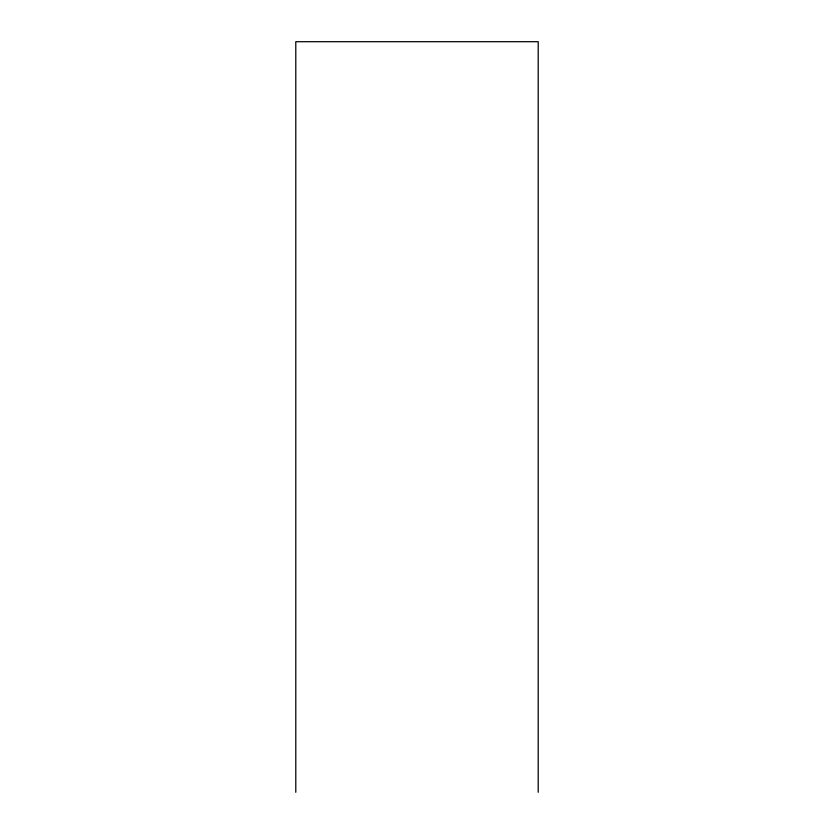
<?xml version="1.0" encoding="UTF-8"?>
<svg xmlns="http://www.w3.org/2000/svg" width="834" height="834" viewBox="0 0 834 834"><rect width="100%" height="100%" fill="white"/><g stroke="black" fill="none" stroke-linecap="round" stroke-linejoin="round"><path stroke-width="1.25" d="M538.211 792.3L538.211 41.7L295.789 41.7L295.789 792.3"/></g></svg>
